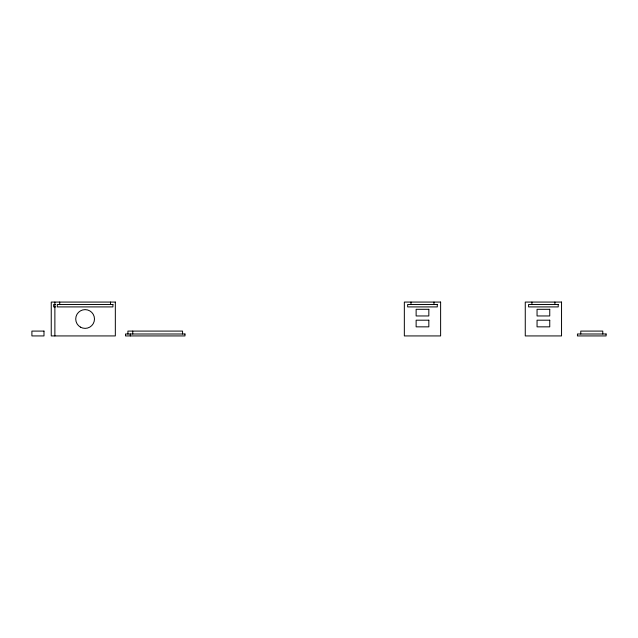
<?xml version="1.0" encoding="UTF-8"?>
<svg xmlns="http://www.w3.org/2000/svg" width="638" height="638" viewBox="0 0 638 638"><rect width="100%" height="100%" fill="white"/><g stroke="black" fill="none" stroke-linecap="round" stroke-linejoin="round"><path stroke-width="0.96" d="M55.65 304.486L53.664 304.486L53.664 306.91L55.65 306.91M602.774 333.993L602.774 331.09L580.763 331.09L580.763 333.993M554.893 302.069L554.893 304.486M531.917 302.069L531.917 304.486M433.968 302.069L433.968 304.486M410.992 302.069L410.992 304.486M182.572 333.993L182.572 331.09L127.911 331.09L127.911 333.993M132.752 331.09L132.752 333.993M130.327 333.993L130.327 335.931M110.502 302.069L110.502 304.486M59.709 302.069L59.709 304.486M54.876 302.069L54.876 335.931M115.334 302.069L51.247 302.069L51.247 335.931L115.334 335.931L115.334 302.069M440.619 302.069L404.34 302.069L404.34 335.931L440.619 335.931L440.619 302.069M561.544 302.069L525.265 302.069L525.265 335.931L561.544 335.931L561.544 302.069M112.918 304.486L57.292 304.486L57.292 306.91L112.918 306.91L112.918 304.486M437.293 304.486L407.666 304.486L407.666 306.91L437.293 306.91L437.293 304.486M558.218 304.486L528.591 304.486L528.591 306.91L558.218 306.91L558.218 304.486M428.832 309.31L416.128 309.31L416.128 315.962L428.832 315.962L428.832 309.31M549.749 309.31L537.052 309.31L537.052 315.962L549.749 315.962L549.749 309.31M428.832 320.196L416.128 320.196L416.128 326.847L428.832 326.847L428.832 320.196M549.749 320.196L537.052 320.196L537.052 326.847L549.749 326.847L549.749 320.196M43.99 331.09L31.9 331.09L31.9 335.931L43.99 335.931L43.99 331.09M184.988 333.993L125.495 333.993L125.495 335.931L184.988 335.931L184.988 333.993M606.1 333.993L577.438 333.993L577.438 335.931L606.1 335.931L606.1 333.993M80.42 327.119A9.371 9.371 0 0 0 94.48 319A9.371 9.371 0 0 0 80.42 310.881A9.371 9.371 0 0 0 80.42 327.119"/></g></svg>
